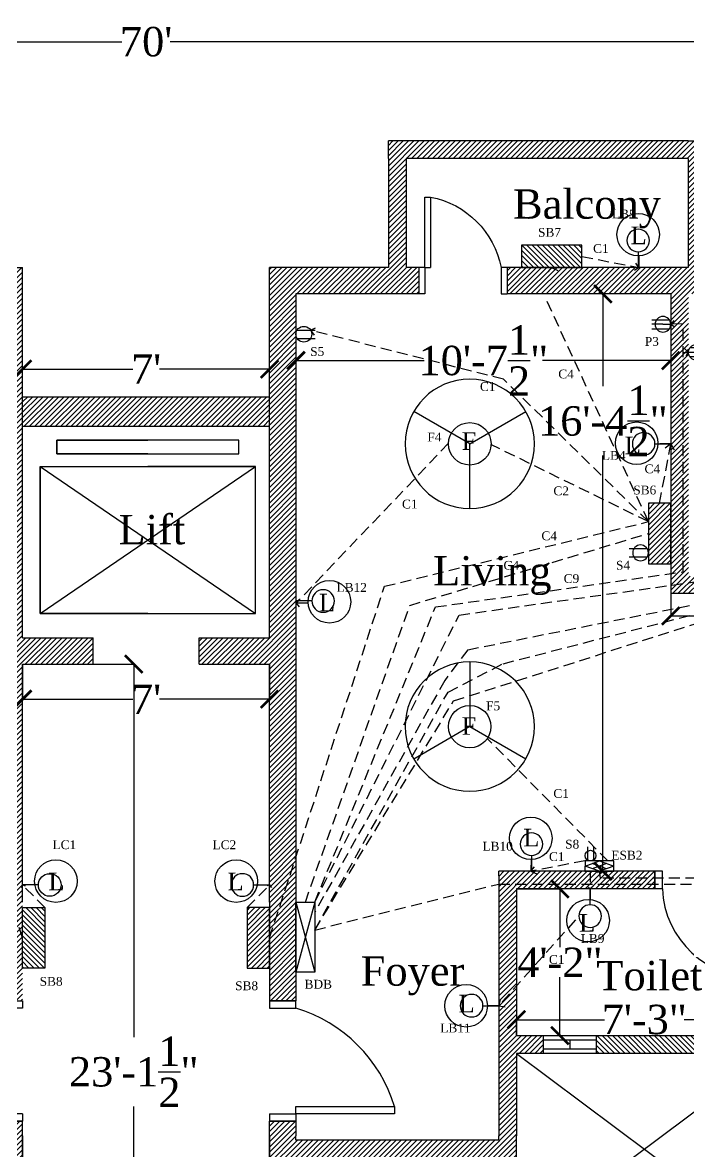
# Model space of a CAD drawing. Header units: inches. Extents: x -263 to 3557, y 209 to 1002.
# Drawn here: x 172.1 to 398.6, y 551.6 to 935.9 of the extents above; entities that cross this region are included whole.
import ezdxf

# ---------------------------------------------------------------- set-up
doc = ezdxf.new("R2010")
doc.units = ezdxf.units.IN
doc.header["$LTSCALE"] = 15
doc.header["$MEASUREMENT"] = 0
doc.linetypes.add('HIDDEN', pattern=[0.375, 0.25, -0.125])
for name, color, linetype in [('ConFit_name', 222, 'Continuous'), ('Dimensions', 18, 'Continuous'), ('Door', 84, 'Continuous'), ('EC', 20, 'HIDDEN'), ('EC_ARROW', 20, 'HIDDEN'), ('Fittings', 194, 'Continuous'), ('Fixtures', 34, 'Continuous'), ('GC', 152, 'HIDDEN'), ('GC_ARROW', 152, 'HIDDEN'), ('Hatches', 150, 'Continuous'), ('LF', 34, 'Continuous'), ('Text', 11, 'Continuous'), ('Window', 222, 'Continuous')]:
    doc.layers.add(name, color=color, linetype=linetype)
doc.styles.get("Standard").update_dxf_attribs({"font": 'times.ttf', "height": 10})
doc.dimstyles.get("Standard").update_dxf_attribs({"dimtxt": 6, "dimasz": 6, "dimexe": 0.18, "dimexo": 0.0625, "dimgap": 0.09, "dimtad": 0, "dimtih": 1, "dimtoh": 1, "dimzin": 0, "dimdsep": 46, "dimlunit": 4, "dimtxsty": 'Standard', "dimblk": 'ARCHTICK', "dimcen": 0.0625, "dimadec": 0, "dimazin": 0, "dimtfac": 1, "dimtofl": 0, "dimtmove": 0, "dimatfit": 3, "dimfxl": 1, "dimtolj": 1, "dimtzin": 0, "dimarcsym": 0})

# ---------------------------------------------------------------- blocks, each defined once
blk = doc.blocks.new('maindoor')
at = {"layer": 'Door'}
for p, q in [((9, 0), (0, 0)), ((0, 0), (0, -2.5)), ((9, -2.5), (9, 0)), ((0, -2.5), (9, -2.5)), ((9, -38.5), (9, -36)), ((9, -36), (42.5, -36)), ((42.5, -36), (42.5, -38.5)), ((0, -38.5), (9, -38.5)), ((0, -38.5), (0, -41)), ((0, -41), (0.08, -41)), ((9, -41), (0.08, -41)), ((9, -38.5), (9, -41)), ((42.5, -38.5), (9, -38.5))]:
    blk.add_line(p, q, dxfattribs=at)
blk.add_arc((-5.47, -50.47), 50.1, 16.7839, 73.2161, dxfattribs=at)
blk = doc.blocks.new('Maingate')
at = {"layer": 'Door'}
blk.add_blockref('maindoor', (0, 0), dxfattribs=at)
blk = doc.blocks.new('d22')
at = {"layer": 'Door'}
for p, q in [((0, -9), (0, 0)), ((2, 0), (0, 0)), ((2, -9), (2, 0)), ((28, -9), (28, 0)), ((28, 0), (30, 0)), ((30, -9), (30, 0)), ((2, -9), (0, -9)), ((2, -9), (4, -9)), ((2, -9), (2, -33)), ((4, -33), (4, -9)), ((30, -9), (28, -9)), ((2, -33), (4, -33))]:
    blk.add_line(p, q, dxfattribs=at)
blk.add_arc((-1.89, -3.11), 30.47, 281.1524, 348.8476, dxfattribs=at)
blk = doc.blocks.new('door')
at = {"layer": 'Door', "lineweight": -2}
for p, q in [((2.5, 6), (2.5, 36)), ((5, 6), (5, 36)), ((2.5, 6), (0, 6)), ((0, 0), (0, 6)), ((5, 6), (2.5, 6)), ((2.5, 6), (2.5, 0)), ((35, 6), (35, 0)), ((35, 6), (37.5, 6)), ((37.5, 6), (37.5, 0)), ((2.5, 0), (0, 0)), ((35, 0), (37.5, 0))]:
    blk.add_line(p, q, dxfattribs=at)
blk.add_arc((3.75, 4.75), 31.27, 2.2906, 92.2906, dxfattribs=at)
blk = doc.blocks.new('wi2')
at = {"layer": 'Window', "lineweight": -2}
for p, q in [((0, 6), (0, 0)), ((0, 6), (18, 6)), ((0, 4.5), (18, 4.5)), ((9, 4.5), (9, 1.5)), ((18, 6), (18, 0)), ((0, 1.5), (18, 1.5)), ((0, 0), (18, 0))]:
    blk.add_line(p, q, dxfattribs=at)
blk = doc.blocks.new('_ArchTick')
at = {"color": 0, "linetype": 'ByBlock', "const_width": 0.15}
blk.add_lwpolyline([(-0.5, -0.5), (0.5, 0.5)], dxfattribs=at)
blk = doc.blocks.new('*D46')
at = {"layer": 'Defpoints', "color": 0, "lineweight": -2}
for p in [(634.13, 929.32), (-205.87, 852.5), (634.13, 852.5)]:
    blk.add_point(p, dxfattribs=at)
at = {"layer": 'Dimensions', "color": 0, "lineweight": -2}
for p, q in [((-205.87, 852.57), (-205.87, 929.5)), ((-205.87, 929.32), (205.92, 929.32)), ((634.13, 929.32), (222.35, 929.32)), ((634.13, 852.57), (634.13, 929.5))]:
    blk.add_line(p, q, dxfattribs=at)
at = {"layer": 'Dimensions', "color": 0, "lineweight": -2, "xscale": 6, "yscale": 6, "zscale": 6, "rotation": 180}
blk.add_blockref('_ArchTick', (-205.87, 929.32), dxfattribs=at)
at = {"layer": 'Dimensions', "color": 0, "lineweight": -2, "xscale": 6, "yscale": 6, "zscale": 6}
blk.add_blockref('_ArchTick', (634.13, 929.32), dxfattribs=at)
at = {"layer": 'Dimensions', "color": 0, "lineweight": -2, "insert": (214.13, 929.32), "char_height": 10, "attachment_point": 5}
blk.add_mtext("\\A1;70'", dxfattribs=at)
blk = doc.blocks.new('*D52')
at = {"layer": 'Defpoints', "color": 0, "lineweight": -2}
for p in [(265.13, 843.5), (392.63, 843.5), (392.63, 820.86)]:
    blk.add_point(p, dxfattribs=at)
at = {"layer": 'Dimensions', "color": 0, "lineweight": -2}
for p, q in [((265.13, 843.44), (265.13, 820.68)), ((392.63, 843.44), (392.63, 820.68)), ((265.13, 820.86), (308.78, 820.86)), ((392.63, 820.86), (348.98, 820.86))]:
    blk.add_line(p, q, dxfattribs=at)
at = {"layer": 'Dimensions', "color": 0, "lineweight": -2, "xscale": 6, "yscale": 6, "zscale": 6, "rotation": 180}
blk.add_blockref('_ArchTick', (265.13, 820.86), dxfattribs=at)
at = {"layer": 'Dimensions', "color": 0, "lineweight": -2, "xscale": 6, "yscale": 6, "zscale": 6}
blk.add_blockref('_ArchTick', (392.63, 820.86), dxfattribs=at)
at = {"layer": 'Dimensions', "color": 0, "lineweight": -2, "insert": (328.88, 820.86), "char_height": 10, "attachment_point": 5}
blk.add_mtext('\\A1;10\'-7{\\H1.000000x;\\S1/2;}"', dxfattribs=at)
blk = doc.blocks.new('*D53')
at = {"layer": 'Defpoints', "color": 0, "lineweight": -2}
for p in [(392.63, 843.5), (369.53, 647), (389.76, 647)]:
    blk.add_point(p, dxfattribs=at)
at = {"layer": 'Dimensions', "color": 0, "lineweight": -2}
for p, q in [((392.57, 843.5), (369.35, 843.5)), ((369.53, 843.5), (369.53, 812.11)), ((369.53, 647), (369.53, 788.47)), ((389.7, 647), (369.35, 647))]:
    blk.add_line(p, q, dxfattribs=at)
at = {"layer": 'Dimensions', "color": 0, "lineweight": -2, "xscale": 6, "yscale": 6, "zscale": 6}
for p, rotation in [((369.53, 843.5), 90), ((369.53, 647), 270)]:
    blk.add_blockref('_ArchTick', p, dxfattribs=dict(at, rotation=rotation))
at = {"layer": 'Dimensions', "color": 0, "lineweight": -2, "insert": (369.53, 800.29), "char_height": 10, "attachment_point": 5}
blk.add_mtext('\\A1;16\'-4{\\H1.000000x;\\S1/2;}"', dxfattribs=at)
blk = doc.blocks.new('*D54')
at = {"layer": 'Defpoints', "color": 0, "lineweight": -2}
for p in [(427.13, 596.49), (340.13, 591), (427.13, 591)]:
    blk.add_point(p, dxfattribs=at)
at = {"layer": 'Dimensions', "color": 0, "lineweight": -2}
for p, q in [((340.13, 591.06), (340.13, 596.67)), ((340.13, 596.49), (370.12, 596.49)), ((427.13, 596.49), (397.14, 596.49)), ((427.13, 591.06), (427.13, 596.67))]:
    blk.add_line(p, q, dxfattribs=at)
at = {"layer": 'Dimensions', "color": 0, "lineweight": -2, "xscale": 6, "yscale": 6, "zscale": 6, "rotation": 180}
blk.add_blockref('_ArchTick', (340.13, 596.49), dxfattribs=at)
at = {"layer": 'Dimensions', "color": 0, "lineweight": -2, "xscale": 6, "yscale": 6, "zscale": 6}
blk.add_blockref('_ArchTick', (427.13, 596.49), dxfattribs=at)
at = {"layer": 'Dimensions', "color": 0, "lineweight": -2, "insert": (383.63, 596.49), "char_height": 10, "attachment_point": 5}
blk.add_mtext('\\A1;7\'-3"', dxfattribs=at)
blk = doc.blocks.new('*D55')
at = {"layer": 'Defpoints', "color": 0, "lineweight": -2}
for p in [(340.13, 641), (340.13, 591.06), (354.93, 591.06)]:
    blk.add_point(p, dxfattribs=at)
at = {"layer": 'Dimensions', "color": 0, "lineweight": -2}
for p, q in [((340.19, 641), (355.11, 641)), ((354.93, 641), (354.93, 621.12)), ((354.93, 591.06), (354.93, 610.94)), ((340.19, 591.06), (355.11, 591.06))]:
    blk.add_line(p, q, dxfattribs=at)
at = {"layer": 'Dimensions', "color": 0, "lineweight": -2, "xscale": 6, "yscale": 6, "zscale": 6}
for p, rotation in [((354.93, 641), 90), ((354.93, 591.06), 270)]:
    blk.add_blockref('_ArchTick', p, dxfattribs=dict(at, rotation=rotation))
at = {"layer": 'Dimensions', "color": 0, "lineweight": -2, "insert": (354.93, 616.03), "char_height": 10, "attachment_point": 5}
blk.add_mtext('\\A1;4\'-2"', dxfattribs=at)
blk = doc.blocks.new('*D61')
at = {"layer": 'Defpoints', "color": 0, "lineweight": -2}
for p in [(256.13, 817.95), (172.13, 798.5), (256.13, 798.84)]:
    blk.add_point(p, dxfattribs=at)
at = {"layer": 'Dimensions', "color": 0, "lineweight": -2}
for p, q in [((172.13, 798.57), (172.13, 818.13)), ((172.13, 817.95), (209.61, 817.95)), ((256.13, 817.95), (218.66, 817.95)), ((256.13, 798.9), (256.13, 818.13))]:
    blk.add_line(p, q, dxfattribs=at)
at = {"layer": 'Dimensions', "color": 0, "lineweight": -2, "xscale": 6, "yscale": 6, "zscale": 6, "rotation": 180}
blk.add_blockref('_ArchTick', (172.13, 817.95), dxfattribs=at)
at = {"layer": 'Dimensions', "color": 0, "lineweight": -2, "xscale": 6, "yscale": 6, "zscale": 6}
blk.add_blockref('_ArchTick', (256.13, 817.95), dxfattribs=at)
at = {"layer": 'Dimensions', "color": 0, "lineweight": -2, "insert": (214.13, 817.95), "char_height": 10, "attachment_point": 5}
blk.add_mtext("\\A1;7'", dxfattribs=at)
blk = doc.blocks.new('*D65')
at = {"layer": 'Defpoints', "color": 0, "lineweight": -2}
for p in [(172.13, 717.5), (172.13, 440), (209.94, 440)]:
    blk.add_point(p, dxfattribs=at)
at = {"layer": 'Dimensions', "color": 0, "lineweight": -2}
for p, q in [((172.19, 717.5), (210.12, 717.5)), ((209.94, 717.5), (209.94, 590.57)), ((209.94, 440), (209.94, 566.93)), ((172.19, 440), (210.12, 440))]:
    blk.add_line(p, q, dxfattribs=at)
at = {"layer": 'Dimensions', "color": 0, "lineweight": -2, "xscale": 6, "yscale": 6, "zscale": 6}
for p, rotation in [((209.94, 717.5), 90), ((209.94, 440), 270)]:
    blk.add_blockref('_ArchTick', p, dxfattribs=dict(at, rotation=rotation))
at = {"layer": 'Dimensions', "color": 0, "lineweight": -2, "insert": (209.94, 578.75), "char_height": 10, "attachment_point": 5}
blk.add_mtext('\\A1;23\'-1{\\H1.000000x;\\S1/2;}"', dxfattribs=at)
blk = doc.blocks.new('*D70')
at = {"layer": 'Defpoints', "color": 0, "lineweight": -2}
for p in [(392.63, 741.5), (491.63, 741.5), (392.63, 733.92)]:
    blk.add_point(p, dxfattribs=at)
at = {"layer": 'Dimensions', "color": 0, "lineweight": -2}
for p, q in [((392.63, 741.44), (392.63, 733.74)), ((491.63, 741.44), (491.63, 733.74)), ((392.63, 733.92), (428.79, 733.92)), ((491.63, 733.92), (455.47, 733.92))]:
    blk.add_line(p, q, dxfattribs=at)
at = {"layer": 'Dimensions', "color": 0, "lineweight": -2, "xscale": 6, "yscale": 6, "zscale": 6, "rotation": 180}
blk.add_blockref('_ArchTick', (392.63, 733.92), dxfattribs=at)
at = {"layer": 'Dimensions', "color": 0, "lineweight": -2, "xscale": 6, "yscale": 6, "zscale": 6}
blk.add_blockref('_ArchTick', (491.63, 733.92), dxfattribs=at)
at = {"layer": 'Dimensions', "color": 0, "lineweight": -2, "insert": (442.13, 733.92), "char_height": 10, "attachment_point": 5}
blk.add_mtext('\\A1;8\'-3"', dxfattribs=at)
blk = doc.blocks.new('*D71')
at = {"layer": 'Defpoints', "color": 0, "lineweight": -2}
for p in [(172.13, 717.5), (256.14, 717.5), (256.14, 705.57)]:
    blk.add_point(p, dxfattribs=at)
at = {"layer": 'Dimensions', "color": 0, "lineweight": -2}
for p, q in [((172.13, 717.44), (172.13, 705.39)), ((256.14, 717.44), (256.14, 705.39)), ((172.13, 705.57), (209.61, 705.57)), ((256.14, 705.57), (218.66, 705.57))]:
    blk.add_line(p, q, dxfattribs=at)
at = {"layer": 'Dimensions', "color": 0, "lineweight": -2, "xscale": 6, "yscale": 6, "zscale": 6, "rotation": 180}
blk.add_blockref('_ArchTick', (172.13, 705.57), dxfattribs=at)
at = {"layer": 'Dimensions', "color": 0, "lineweight": -2, "xscale": 6, "yscale": 6, "zscale": 6}
blk.add_blockref('_ArchTick', (256.14, 705.57), dxfattribs=at)
at = {"layer": 'Dimensions', "color": 0, "lineweight": -2, "insert": (214.13, 705.57), "char_height": 10, "attachment_point": 5}
blk.add_mtext("\\A1;7'", dxfattribs=at)
blk = doc.blocks.new('SB')
at = {"layer": 'Fixtures', "lineweight": -2}
h = blk.add_hatch(dxfattribs=at)
h.set_pattern_fill('ANSI31', color=256, scale=10, style=0)
h.set_pattern_definition([(45, (151.571, -705.9063), (-0.8838835, 0.8838835), [])])
h.paths.add_polyline_path([(0, 0), (0, 7.61), (-20.56, 7.61), (-20.56, 0)])
blk.add_lwpolyline([(-20.56, 7.61), (0, 7.61), (0, 0), (-20.56, 0)], close=True, dxfattribs=at)
blk = doc.blocks.new('LC')
at = {"layer": 'Fittings', "lineweight": -2}
blk.add_circle((0, 0), 3.84, dxfattribs=at)
blk = doc.blocks.new('LB')
at = {"layer": 'Fittings', "lineweight": -2}
blk.add_line((0, 5.39), (0, 0), dxfattribs=at)
blk.add_blockref('LC', (0, 9.23), dxfattribs=at)
blk = doc.blocks.new('F')
at = {"layer": 'Fittings', "lineweight": -2}
for p, q in [((0, 0), (11.03, 19.03)), ((-22, 0), (0, 0)), ((0, 0), (10.98, -19.06))]:
    blk.add_line(p, q, dxfattribs=at)
blk.add_circle((0, 0), 22, dxfattribs=at)
blk = doc.blocks.new('S3')
at = {"layer": 'Fixtures', "lineweight": -2}
for p, q in [((-1.57, 3.74), (-1.57, -2.16)), ((0, 0), (0, 3.74)), ((0, 0), (0, -2.67)), ((1.54, 3.77), (1.54, -2.18))]:
    blk.add_line(p, q, dxfattribs=at)
blk.add_circle((0, 0), 2.67, dxfattribs=at)
blk = doc.blocks.new('S2')
at = {"layer": 'Fixtures', "lineweight": -2}
for p, q in [((-1.32, -2.32), (-1.32, 3.91)), ((1.46, -2.24), (1.46, 3.91))]:
    blk.add_line(p, q, dxfattribs=at)
blk.add_circle((0, 0), 2.67, dxfattribs=at)
blk = doc.blocks.new('BDB')
at = {"layer": 'Fixtures', "lineweight": -2}
for p, q in [((0, 6.41), (23.83, 0)), ((0, 0), (23.83, 6.41))]:
    blk.add_line(p, q, dxfattribs=at)
blk.add_lwpolyline([(0, 6.41), (23.83, 6.41), (23.83, 0), (0, 0)], close=True, dxfattribs=at)
blk = doc.blocks.new('ESB')
at = {"layer": 'Fixtures', "lineweight": -2}
for p, q in [((-4.67, 0), (-9.55, -1.78)), ((0.21, -1.78), (-4.67, 0)), ((-9.55, -1.78), (-4.67, -3.56)), ((-7.11, -0.89), (-2.23, -2.67)), ((-7.11, -2.67), (-2.23, -0.89)), ((-4.67, -3.56), (0.21, -1.78))]:
    blk.add_line(p, q, dxfattribs=at)
blk.add_lwpolyline([(-9.55, 0), (0.21, 0), (0.21, -3.56), (-9.55, -3.56)], close=True, dxfattribs=at)
blk = doc.blocks.new('ES2')
at = {"layer": 'Fixtures', "lineweight": -2}
for p, q in [((-1, -3), (-1, 1.5)), ((1, -3), (1, 1.5))]:
    blk.add_line(p, q, dxfattribs=at)
blk.add_circle((0, 0), 1.8, dxfattribs=at)

msp = doc.modelspace()

# ---------------------------------------------------------------- hatches: boundary and pattern name
at = {"layer": 'Hatches', "lineweight": -2}
h = msp.add_hatch(dxfattribs=at)
h.set_pattern_fill('ANSI31', color=256, scale=10, style=0)
h.paths.add_polyline_path([(27.424, 747.503), (27.424, 741.503), (35.632, 741.503), (35.632, 843.503), (91.326, 843.503), (91.326, 852.503), (29.694, 852.503), (29.694, 889.602), (125.694, 889.602), (125.694, 852.503), (121.326, 852.503), (121.326, 843.503), (163.132, 843.503), (163.132, 602.903), (172.121, 602.903), (172.121, 636.503), (172.125, 717.503), (196.122, 717.503), (196.122, 726.503), (172.126, 726.503), (172.132, 852.503), (131.694, 852.503), (131.694, 895.602), (23.694, 895.602), (23.694, 852.503), (7.406, 852.503), (7.403, 843.503), (29.632, 843.503), (29.632, 747.503)])
h.paths.add_polyline_path([(402.057, 741.503), (402.057, 747.503), (398.632, 747.503), (398.632, 843.503), (420.861, 843.503), (420.858, 852.503), (404.569, 852.503), (404.569, 895.602), (296.569, 895.602), (296.569, 852.503), (256.132, 852.503), (256.138, 726.503), (232.142, 726.503), (232.142, 717.503), (256.139, 717.503), (256.143, 636.503), (256.143, 602.903), (265.132, 602.903), (265.132, 843.503), (306.938, 843.503), (306.938, 852.503), (302.569, 852.503), (302.569, 889.602), (398.569, 889.602), (398.569, 852.503), (336.938, 852.503), (336.938, 843.503), (392.632, 843.503), (392.632, 741.503)])
edge = h.paths.add_edge_path()
edge.add_arc((-51, 847.992), 4.5, 274.14112, 625.85888)
edge.add_line((-51.325, 843.503), (-63.368, 843.503))
edge.add_line((-63.368, 843.503), (-63.368, 747.503))
edge.add_line((-63.368, 747.503), (-10.076, 747.503))
edge.add_line((-10.076, 747.503), (-10.076, 741.503))
edge.add_line((-10.076, 741.503), (-63.368, 741.503))
edge.add_line((-63.368, 741.503), (-63.368, 739))
edge.add_line((-63.368, 739), (-69.368, 739))
edge.add_line((-69.368, 739), (-69.368, 843.503))
edge.add_line((-69.368, 843.503), (-126.272, 843.503))
edge.add_line((-126.272, 843.503), (-126.272, 852.503))
edge.add_line((-126.272, 852.503), (-63.287, 852.503))
edge.add_line((-63.287, 852.503), (-63.287, 889.503))
edge.add_line((-63.287, 889.503), (-159.287, 889.503))
edge.add_line((-159.287, 889.503), (-159.287, 852.503))
edge.add_line((-159.287, 852.503), (-156.272, 852.503))
edge.add_line((-156.272, 852.503), (-156.272, 843.503))
edge.add_line((-156.272, 843.503), (-196.868, 843.503))
edge.add_line((-196.868, 843.503), (-196.868, 799.441))
edge.add_line((-196.868, 799.441), (-205.868, 799.441))
edge.add_line((-205.868, 799.441), (-205.868, 852.503))
edge.add_line((-205.868, 852.503), (-165.287, 852.503))
edge.add_line((-165.287, 852.503), (-165.287, 895.503))
edge.add_line((-165.287, 895.503), (-57.287, 895.503))
edge.add_line((-57.287, 895.503), (-57.287, 852.503))
edge.add_line((-57.287, 852.503), (-37.594, 852.503))
edge.add_line((-37.594, 852.503), (-37.597, 843.503))
edge.add_line((-37.597, 843.503), (-50.675, 843.503))
edge = h.paths.add_edge_path()
edge.add_arc((480, 848.003), 4.641, 104.1361, 255.86389)
edge.add_line((478.867, 843.503), (465.861, 843.503))
edge.add_line((465.861, 843.503), (465.858, 852.503))
edge.add_line((465.858, 852.503), (478.867, 852.503))
edge = h.paths.add_edge_path()
edge.add_arc((480, 848.003), 4.641, 284.13611, 435.8639)
edge.add_line((481.133, 852.503), (485.551, 852.503))
edge.add_line((485.551, 852.503), (485.551, 895.503))
edge.add_line((485.551, 895.503), (593.551, 895.503))
edge.add_line((593.551, 895.503), (593.551, 852.503))
edge.add_line((593.551, 852.503), (634.132, 852.503))
edge.add_line((634.132, 852.503), (634.132, 799.441))
edge.add_line((634.132, 799.441), (625.132, 799.441))
edge.add_line((625.132, 799.441), (625.132, 843.503))
edge.add_line((625.132, 843.503), (584.536, 843.503))
edge.add_line((584.536, 843.503), (584.536, 852.503))
edge.add_line((584.536, 852.503), (587.551, 852.503))
edge.add_line((587.551, 852.503), (587.551, 889.503))
edge.add_line((587.551, 889.503), (491.551, 889.503))
edge.add_line((491.551, 889.503), (491.551, 852.503))
edge.add_line((491.551, 852.503), (554.536, 852.503))
edge.add_line((554.536, 852.503), (554.536, 843.503))
edge.add_line((554.536, 843.503), (497.632, 843.503))
edge.add_line((497.632, 843.503), (497.632, 739))
edge.add_line((497.632, 739), (491.632, 739))
edge.add_line((491.632, 739), (491.632, 741.503))
edge.add_line((491.632, 741.503), (439.557, 741.503))
edge.add_line((439.557, 741.503), (439.557, 747.503))
edge.add_line((439.557, 747.503), (491.632, 747.503))
edge.add_line((491.632, 747.503), (491.632, 843.503))
edge.add_line((491.632, 843.503), (481.133, 843.503))
h = msp.add_hatch(dxfattribs=at)
h.set_pattern_fill('ANSI31', color=256, scale=10, style=0)
h.paths.add_polyline_path([(256.134, 808.503), (172.13, 808.503), (172.129, 798.503), (256.135, 798.503)])
h = msp.add_hatch(dxfattribs=at)
h.set_pattern_fill('ANSI31', color=256, scale=10, style=0)
h.set_pattern_definition([(135, (428.2639, 0), (0.8838835, 0.8838835), [])])
h.paths.add_polyline_path([(491.632, 701.5), (497.632, 701.5), (497.632, 699.5), (625.132, 699.5), (625.132, 701.003), (625.132, 705.503), (625.132, 754.441), (634.132, 754.441), (634.132, 655.003), (625.132, 655.003), (625.132, 693.5), (497.632, 693.5), (497.632, 691), (491.632, 691)])
h.paths.add_polyline_path([(427.132, 641.003), (424.764, 641.003), (424.764, 647.003), (427.132, 647.003), (433.132, 647.003), (491.632, 647.003), (491.632, 653.5), (497.632, 653.5), (497.632, 638), (491.632, 638), (491.632, 639.003), (491.632, 641.003), (433.132, 641.003), (433.132, 580.5), (427.132, 580.5), (427.132, 585), (367.264, 585), (367.264, 591), (427.132, 591)])
h = msp.add_hatch(dxfattribs=at)
h.set_pattern_fill('ANSI31', color=256, scale=10, style=0)
h.paths.add_polyline_path([(1.132, 557.003), (1.132, 562.204), (-4.868, 562.204), (-4.868, 557.003), (-4.868, 555.503), (-63.368, 555.503), (-63.368, 557.003), (-63.368, 600.5), (-69.368, 600.5), (-69.368, 557.003), (-69.368, 555.503), (-196.868, 555.503), (-196.868, 557.003), (-196.868, 610.003), (-205.868, 610.003), (-205.868, 548.003), (-205.868, 495.003), (-196.868, 495.003), (-196.868, 548.003), (-196.868, 549.503), (-69.368, 549.503), (-69.368, 548.003), (-69.368, 504.507), (-63.368, 504.507), (-63.368, 548.003), (-63.368, 549.503), (-4.868, 549.503), (-4.868, 548.003), (-4.868, 542.803), (1.132, 542.803)])
h.paths.add_polyline_path([(172.132, 557.003), (172.132, 561.903), (163.132, 561.903), (163.132, 557.003), (163.132, 555.503), (94.132, 555.503), (94.132, 557.003), (94.132, 645.503), (94.132, 647.003), (85.132, 647.003), (41, 647.003), (41, 641.003), (85.132, 641.003), (88.132, 641.003), (88.132, 591), (79, 591), (79, 585), (88.132, 585), (88.132, 557.003), (88.132, 548.003), (88.132, 520.007), (79, 520.007), (79, 514.007), (88.132, 514.007), (88.132, 464.003), (85.132, 464.003), (41, 464.003), (41, 458.003), (85.132, 458.003), (94.132, 458.003), (94.132, 459.503), (94.132, 548.003), (94.132, 549.503), (163.132, 549.503), (163.132, 548.003), (163.132, 543.103), (172.132, 543.103), (172.132, 548.003)])
h.paths.add_polyline_path([(340.132, 557.003), (340.132, 585), (349.264, 585), (349.264, 591), (340.132, 591), (340.132, 641.003), (343.132, 641.003), (387.264, 641.003), (387.264, 647.003), (343.132, 647.003), (334.132, 647.003), (334.132, 645.503), (334.132, 557.003), (334.132, 555.503), (265.132, 555.503), (265.132, 557.003), (265.132, 561.903), (256.132, 561.903), (256.132, 557.003), (256.132, 548.003), (256.132, 543.103), (265.132, 543.103), (265.132, 548.003), (265.132, 549.503), (334.132, 549.503), (334.132, 548.003), (334.132, 459.503), (334.132, 458.003), (343.132, 458.003), (387.264, 458.003), (387.264, 464.003), (343.132, 464.003), (340.132, 464.003), (340.132, 514.007), (349.264, 514.007), (349.264, 520.007), (340.132, 520.007), (340.132, 548.003)])
h.paths.add_polyline_path([(634.132, 557.003), (634.132, 610.003), (625.132, 610.003), (625.132, 557.003), (625.132, 555.503), (497.632, 555.503), (497.632, 557.003), (497.632, 600.5), (491.632, 600.5), (491.632, 557.003), (491.632, 555.503), (433.132, 555.503), (433.132, 557.003), (433.132, 562.204), (427.132, 562.204), (427.132, 548.003), (427.132, 542.803), (433.132, 542.803), (433.132, 548.003), (433.132, 549.503), (491.632, 549.503), (491.632, 548.003), (491.632, 504.507), (497.632, 504.507), (497.632, 548.003), (497.632, 549.503), (625.132, 549.503), (625.132, 548.003), (625.132, 495.003), (634.132, 495.003)])

# ---------------------------------------------------------------- linework, layer by layer
at = {"lineweight": -2}
for p, q in [((302.569, 895.602), (296.569, 895.602)), ((296.569, 889.602), (296.569, 895.602)), ((398.569, 895.602), (404.569, 895.602)), ((296.569, 889.602), (296.569, 852.503)), ((302.569, 889.602), (302.569, 852.503)), ((398.569, 889.602), (398.569, 852.503)), ((306.938, 852.503), (306.938, 843.503)), ((336.938, 852.503), (336.938, 843.503)), ((172.129, 808.503), (256.135, 808.503)), ((172.129, 798.503), (255.799, 798.503)), ((256.135, 798.503), (256.135, 798.503)), ((394.132, 741.503), (392.632, 741.503)), ((172.125, 726.503), (196.122, 726.503)), ((196.122, 717.503), (196.122, 726.503)), ((232.142, 726.503), (256.139, 726.503)), ((232.142, 717.503), (232.142, 726.503)), ((172.125, 717.503), (196.122, 717.503)), ((232.142, 717.503), (256.139, 717.503)), ((343.132, 647.003), (334.132, 647.003)), ((334.132, 645.503), (334.132, 647.003)), ((387.264, 647.003), (387.264, 641.003)), ((172.121, 636.503), (172.122, 645.503)), ((256.143, 636.503), (256.142, 645.503)), ((387.264, 641.003), (343.132, 641.003)), ((427.132, 591), (340.132, 591)), ((427.132, 585), (340.132, 585)), ((340.132, 585), (427.132, 520.007)), ((340.132, 520.007), (427.132, 585)), ((265.132, 555.503), (265.132, 557.003)), ((334.132, 555.503), (334.132, 557.003)), ((340.132, 548.003), (340.132, 557.003))]:
    msp.add_line(p, q, dxfattribs=at)
for p, q in [((398.569, 895.602), (302.569, 895.602)), ((398.569, 889.602), (302.569, 889.602)), ((131.694, 852.503), (172.132, 852.503)), ((172.13, 808.503), (172.132, 852.503)), ((296.569, 852.503), (256.132, 852.503)), ((256.134, 807.677), (256.132, 852.503)), ((306.938, 852.503), (302.569, 852.503)), ((398.569, 852.503), (336.938, 852.503)), ((172.132, 843.503), (172.132, 843.503)), ((256.132, 843.503), (256.132, 843.503)), ((306.938, 843.503), (265.132, 843.503)), ((265.132, 843.503), (265.132, 636.503)), ((392.632, 843.503), (336.938, 843.503)), ((392.632, 843.503), (392.632, 741.503)), ((172.126, 726.503), (172.129, 798.503)), ((256.138, 726.503), (256.135, 798.839)), ((404.557, 741.503), (394.132, 741.503)), ((172.122, 645.503), (172.125, 717.503)), ((256.142, 645.503), (256.139, 717.503)), ((389.764, 647.003), (343.132, 647.003)), ((334.132, 645.503), (334.132, 557.003)), ((340.132, 641.003), (340.132, 591)), ((343.132, 641.003), (340.132, 641.003)), ((256.143, 636.503), (256.143, 602.903)), ((265.132, 636.503), (265.132, 602.903)), ((256.143, 602.903), (265.132, 602.903)), ((256.143, 602.903), (265.132, 602.903)), ((265.132, 602.903), (256.143, 602.903)), ((334.132, 587.003), (334.132, 587.003)), ((334.132, 587.003), (334.132, 587.003)), ((340.132, 585), (340.132, 557.003)), ((172.132, 561.903), (163.132, 561.903)), ((172.132, 557.003), (172.132, 561.903)), ((256.132, 557.003), (256.132, 561.903)), ((256.132, 561.903), (265.132, 561.903)), ((265.132, 562.003), (265.132, 562.003)), ((265.132, 561.903), (265.132, 557.003)), ((172.132, 557.003), (172.132, 548.003)), ((172.132, 548.003), (172.132, 557.003)), ((256.132, 557.003), (256.132, 548.003)), ((256.132, 548.003), (256.132, 557.003)), ((334.132, 555.503), (265.132, 555.503))]:
    msp.add_line(p, q)
for points in [[(214.74, 789.127), (183.772, 789.127), (183.772, 793.706), (214.74, 793.706)], [(214.753, 789.127), (245.722, 789.127), (245.722, 793.706), (214.753, 793.706)], [(214.74, 734.728), (178.111, 734.728), (178.111, 784.819), (214.74, 784.819)], [(214.753, 734.728), (251.383, 734.728), (251.383, 784.819), (214.753, 784.819)]]:
    msp.add_lwpolyline(points)
at = {"layer": 'EC', "lineweight": -2}
for p, q in [((371.244, 650.545), (330.215, 692.198)), ((345.135, 651.06), (345.03, 646.99)), ((363.448, 650.546), (345.03, 646.99)), ((368.715, 644.619), (368.33, 646.988)), ((468.858, 644.609), (368.715, 644.619)), ((334.107, 601.241), (330.162, 601.242))]:
    msp.add_line(p, q, dxfattribs=at)
at = {"layer": 'EC_ARROW', "lineweight": -2}
for p, q in [((345.03, 646.99), (346.244, 648.487)), ((345.03, 646.99), (347.243, 645.987)), ((365.178, 646.988), (365.177, 640.988)), ((368.33, 646.988), (367.743, 646.485)), ((368.33, 646.988), (369.243, 646.485)), ((365.177, 640.988), (364.243, 641.985)), ((365.177, 640.988), (366.243, 641.985)), ((365.177, 640.988), (365.238, 637.247)), ((360.242, 630.486), (334.107, 601.241)), ((334.107, 601.241), (334.692, 603.334)), ((334.107, 601.241), (336.261, 600.806))]:
    msp.add_line(p, q, dxfattribs=at)
at = {"layer": 'Fittings', "lineweight": -2}
for p, q in [((245.722, 793.706), (183.772, 793.706)), ((183.772, 793.706), (183.772, 789.127)), ((245.722, 789.127), (245.722, 793.706)), ((183.772, 789.127), (245.722, 789.127)), ((178.111, 784.819), (251.383, 734.728)), ((178.111, 734.728), (251.383, 784.819)), ((178.111, 784.819), (251.383, 784.819)), ((178.111, 784.819), (178.111, 734.728)), ((251.383, 734.728), (251.383, 784.819)), ((178.111, 734.728), (251.383, 734.728))]:
    msp.add_line(p, q, dxfattribs=at)
at = {"layer": 'Fixtures', "lineweight": -2}
for centre in [(381.536, 863.712), (324.249, 792.492), (381.029, 792.712), (276.524, 738.723), (324.24, 696.239), (345.016, 658.216), (183.438, 643.656), (244.805, 643.653), (364.513, 630.214), (323.01, 601.218)]:
    msp.add_circle(centre, 7.229, dxfattribs=at)
at = {"layer": 'GC', "lineweight": -2}
for p, q in [((381.714, 856.624), (381.713, 852.526)), ((385.015, 766.002), (350.301, 841.598)), ((335.76, 814.488), (270.118, 831.136)), ((396.829, 833.32), (392.63, 833.156)), ((396.82, 748.915), (396.829, 833.32)), ((396.828, 823.637), (398.629, 823.634)), ((385.015, 766.002), (335.76, 814.488)), ((317.036, 792.695), (265.167, 738.26)), ((385.015, 766.002), (331.458, 792.263)), ((392.626, 792.486), (388.588, 792.486)), ((388.82, 772.263), (392.626, 792.486)), ((295.253, 743.992), (385.015, 766.002)), ((303.806, 737.491), (385.015, 761.982)), ((320.6, 734.228), (441.914, 751.285)), ((312.592, 736.973), (396.82, 748.915)), ((323.593, 722.401), (439.731, 745.578)), ((172.122, 624.352), (133, 744)), ((256.119, 624.347), (295.253, 743.992)), ((318.749, 704.99), (437.753, 742.978)), ((335.564, 717.644), (439.935, 744.643)), ((269.069, 738.239), (265.167, 738.26)), ((268.313, 636.498), (303.806, 737.491)), ((271.516, 636.498), (312.592, 736.973)), ((271.516, 636.498), (320.6, 734.228)), ((323.593, 722.401), (315.75, 711.99)), ((316.846, 707.984), (335.564, 717.644)), ((315.75, 711.99), (271.516, 632.994)), ((271.515, 627.011), (316.846, 707.984)), ((271.515, 627.011), (318.749, 704.99)), ((172.122, 642.34), (171.5, 641.5)), ((176, 642.5), (172.122, 642.34)), ((179.731, 634.632), (172.122, 642.34)), ((172.122, 642.34), (173, 642)), ((248.511, 634.628), (256.122, 642.336)), ((252.243, 642.496), (256.122, 642.336)), ((256.122, 642.336), (255.243, 641.996)), ((256.122, 642.336), (256.743, 641.496)), ((271.515, 627.011), (334.111, 642.636)), ((334.111, 642.636), (497.758, 642.62))]:
    msp.add_line(p, q, dxfattribs=at)
at = {"layer": 'GC_ARROW', "lineweight": -2}
for p, q in [((362.382, 856.293), (381.713, 852.526)), ((381.713, 852.526), (380.764, 853.983)), ((352.101, 852.49), (350.764, 850.986)), ((352.101, 852.49), (354.264, 851.486)), ((381.713, 852.526), (380.264, 851.484)), ((392.63, 833.156), (393.762, 834.482)), ((270.118, 831.136), (271.762, 831.994)), ((270.118, 831.136), (271.262, 829.494)), ((392.63, 833.2), (393.762, 832.482)), ((398.629, 823.634), (397.261, 824.982)), ((398.629, 823.634), (397.761, 822.482)), ((392.626, 792.486), (390.758, 790.982)), ((392.626, 792.486), (393.758, 790.482)), ((266.253, 739.495), (265.167, 738.26)), ((265.167, 738.26), (266.252, 736.995)), ((354.239, 648.768), (354.239, 648.768))]:
    msp.add_line(p, q, dxfattribs=at)

# ---------------------------------------------------------------- block references
at = {"layer": 'Door', "xscale": -1, "rotation": 180}
msp.add_blockref('d22', (306.938, 843.503), dxfattribs=at)
at = {"layer": 'Door', "lineweight": -2, "rotation": 180}
msp.add_blockref('door', (424.764, 647.003), dxfattribs=at)
at = {"layer": 'Door', "xscale": -1}
msp.add_blockref('Maingate', (172.132, 602.903), dxfattribs=at)
at = {"layer": 'Door'}
msp.add_blockref('Maingate', (256.132, 602.903), dxfattribs=at)
at = {"layer": 'Fittings', "lineweight": -2, "xscale": -1}
for name, p, rotation in [('LB', (381.559, 852.487), 359.9943195936817), ('F', (324.249, 792.492), 269.9943195936825), ('LB', (392.626, 792.486), 89.99431959368243), ('LB', (265.121, 739.005), 269.9943195936825), ('F', (324.24, 696.239), 89.99431959368243), ('LB', (345.232, 646.99), 359.9943195936817), ('LB', (256.122, 642.336), 89.99431959368243), ('LB', (365.177, 640.988), 179.9943195936817), ('LB', (334.107, 601.241), 89.99431959368243)]:
    msp.add_blockref(name, p, dxfattribs=dict(at, rotation=rotation))
at = {"layer": 'Fittings', "lineweight": -2, "rotation": 270}
msp.add_blockref('LB', (172.122, 642.34), dxfattribs=at)
at = {"layer": 'Fixtures', "lineweight": -2, "xscale": -1}
for name, p, rotation in [('SB', (341.82, 852.491), 359.9943195936817), ('S3', (389.96, 833.179), 89.99431959368243), ('SB', (392.622, 751.701), 89.99431959368243), ('S2', (382.344, 755.389), 89.99431959368243), ('ESB', (363.661, 650.546), 359.9943195936817), ('SB', (256.119, 614.067), 90)]:
    msp.add_blockref(name, p, dxfattribs=dict(at, rotation=rotation))
at = {"layer": 'Fixtures', "lineweight": -2}
for name, p, rotation in [('S2', (267.798, 829.816), 269.9943195936825), ('S3', (401.299, 823.638), 269.9943195936825), ('ES2', (365.333, 652.33), 179.9943195936817), ('SB', (172.121, 614.071), 269.9943195936825), ('BDB', (265.111, 636.498), 269.9943195936825)]:
    msp.add_blockref(name, p, dxfattribs=dict(at, rotation=rotation))
at = {"layer": 'Window', "lineweight": -2, "xscale": -1}
msp.add_blockref('wi2', (367.264, 585), dxfattribs=at)

# ---------------------------------------------------------------- texts
at = {"layer": 'ConFit_name', "lineweight": -2, "char_height": 3, "width": 10, "attachment_point": 3, "rotation": 359.99432}
for s, insert in [('{\\C7;LB5}', (380.689, 872.233)), ('{\\C7;SB7}', (355.283, 865.97)), ('{\\C7;P3}', (388.577, 828.848)), ('{\\C7;S5}', (274.759, 825.414)), ('{\\C7;F4}', (314.603, 796.313)), ('{\\C7;LB4}', (377.256, 790.073)), ('{\\C7;SB6}', (387.692, 778.274)), ('{\\C7;S4}', (378.795, 752.665)), ('{\\C7;LB12}', (289.254, 745.117)), ('{\\C7;F5}', (334.591, 704.791)), ('{\\C7;LB10}', (338.893, 657.028)), ('{\\C7;S8}', (361.49, 657.73)), ('{\\C7;ESB2}', (383.002, 653.988)), ('{\\C7;LB9}', (370.07, 625.593)), ('{\\C7;BDB}', (277.369, 610.05)), ('{\\C7;LB11}', (324.536, 595.141))]:
    msp.add_mtext(s, dxfattribs=dict(at, insert=insert))
at = {"layer": 'ConFit_name', "lineweight": -2, "char_height": 3, "width": 10, "attachment_point": 1}
for s, insert in [('{\\C7;LC1}', (182.29, 657.541)), ('{\\C7;LC2}', (236.746, 657.523)), ('{\\C7;SB8}', (177.93, 611.021)), ('{\\C7;SB8}', (244.43, 609.521))]:
    msp.add_mtext(s, dxfattribs=dict(at, insert=insert))
at = {"layer": 'EC', "lineweight": -2, "char_height": 3, "width": 9.5, "attachment_point": 3, "rotation": 359.99432}
for insert in [(357.983, 674.984), (356.481, 653.484), (356.477, 618.484)]:
    msp.add_mtext('C1', dxfattribs=dict(at, insert=insert))
at = {"layer": 'GC', "lineweight": -2, "char_height": 3, "width": 9, "attachment_point": 3, "rotation": 359.99432}
for s, insert in [('C1', (371.501, 860.483)), ('C4', (359.669, 817.769)), ('C1', (332.997, 813.489)), ('C4', (388.994, 785.481)), ('C2', (357.993, 777.984)), ('C1', (306.493, 773.489)), ('C4', (353.923, 762.672)), ('C4', (341.023, 752.638)), ('C9', (361.49, 748.139))]:
    msp.add_mtext(s, dxfattribs=dict(at, insert=insert))
at = {"layer": 'LF', "lineweight": -2, "char_height": 6, "width": 21.5, "attachment_point": 3, "rotation": 359.99432}
for s, insert in [('L', (384.48, 866.444)), ('F', (326.517, 796.446)), ('L', (382.473, 794.944)), ('L', (278.467, 741.455)), ('F', (326.507, 699.446)), ('L', (347.959, 661.448)), ('L', (247.362, 646.518)), ('L', (366.957, 632.446)), ('L', (325.954, 604.95))]:
    msp.add_mtext(s, dxfattribs=dict(at, insert=insert))
at = {"layer": 'LF', "lineweight": -2, "insert": (180.882, 646.521), "char_height": 6, "width": 21.5, "attachment_point": 1}
msp.add_mtext('L', dxfattribs=at)
at = {"layer": 'Text', "lineweight": -2, "char_height": 10, "attachment_point": 3}
for s, insert, width in [('Balcony', (389.289, 879.122), 53.5), ('Lift', (227.43, 768.305), 47), ('Living', (352.038, 754.286), 68.5), ('Foyer', (322.392, 618.061), 48), ('Toilet', (403.381, 616.484), 36)]:
    msp.add_mtext(s, dxfattribs=dict(at, insert=insert, width=width))

# ---------------------------------------------------------------- dimensions: what is measured, and where the dimension line sits
at = {"layer": 'Dimensions', "lineweight": -2}
for base, p1, p2, picture, middle in [((634.132, 929.321), (-205.868, 852.503), (634.132, 852.503), '*D46', (214.132, 929.321)), ((392.632, 820.864), (265.132, 843.503), (392.632, 843.503), '*D52', (328.882, 820.864)), ((256.135, 817.947), (172.129, 798.503), (256.135, 798.839), '*D61', (214.132, 817.947)), ((392.632, 733.925), (491.632, 741.503), (392.632, 741.503), '*D70', (442.132, 733.925)), ((256.139, 705.566), (172.125, 717.503), (256.139, 717.503), '*D71', (214.132, 705.566)), ((427.132, 596.485), (340.132, 591), (427.132, 591), '*D54', (383.632, 596.485))]:
    dim = msp.add_linear_dim(base=base, p1=p1, p2=p2, dimstyle='Standard', dxfattribs=at)
    dim.commit()
    dim.dimension.update_dxf_attribs({"geometry": picture, "text_midpoint": middle})
dim = msp.add_linear_dim(base=(369.534, 647.003), p1=(392.632, 843.503), p2=(389.764, 647.003), angle=90, dimstyle='Standard', dxfattribs=at)
dim.commit()
dim.dimension.update_dxf_attribs({"geometry": '*D53', "text_midpoint": (369.534, 800.289), "dimtype": 160})
for base, p1, p2, picture, middle in [((209.94, 440.003), (172.125, 717.503), (172.129, 440.003), '*D65', (209.94, 578.753)), ((354.934, 591.062), (340.132, 641.003), (340.132, 591.062), '*D55', (354.934, 616.033))]:
    dim = msp.add_linear_dim(base=base, p1=p1, p2=p2, angle=90, dimstyle='Standard', dxfattribs=at)
    dim.commit()
    dim.dimension.update_dxf_attribs({"geometry": picture, "text_midpoint": middle})

doc.saveas('drawing.dxf')
